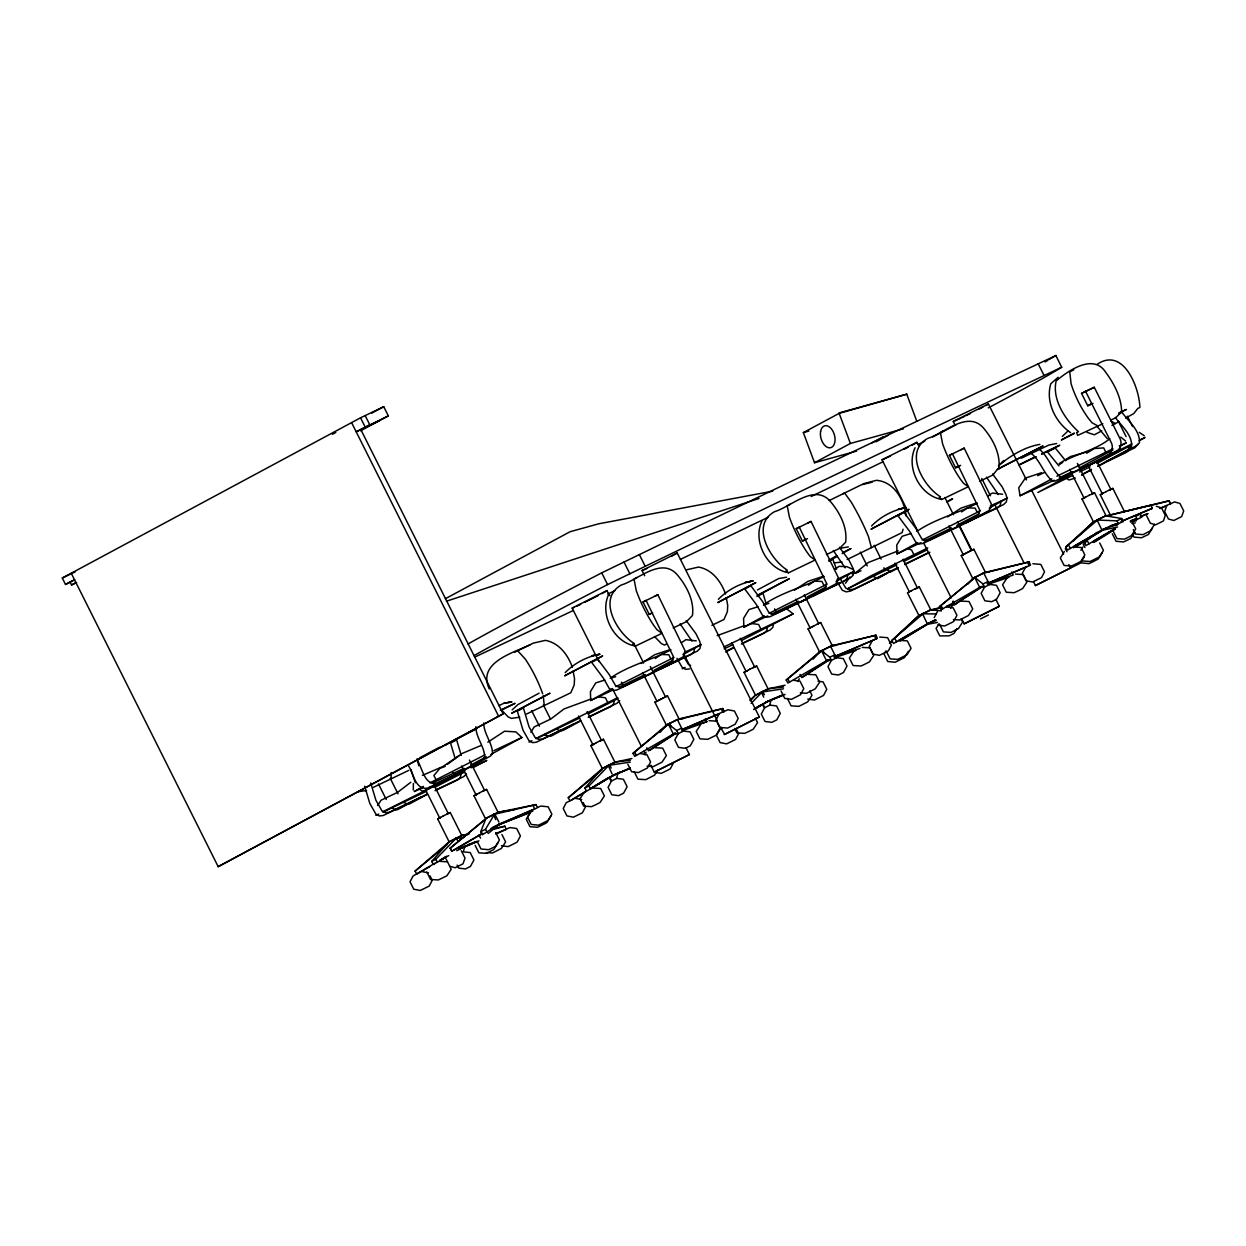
<?xml version="1.0" encoding="UTF-8"?>
<svg xmlns="http://www.w3.org/2000/svg" width="1246" height="1246" viewBox="0 0 1246 1246"><rect width="100%" height="100%" fill="white"/><g stroke="black" fill="none" stroke-linecap="round" stroke-linejoin="round"><path stroke-width="1.5" d="M391.088 778.843L391.151 772.52M544.268 705.548L543.24 695.611M413.298 789.964L413.392 783.5M1120.356 445.601L1120.247 449.167L1118.378 451.379L1095.141 462.11M1150.961 505.206L1104.937 516.155L1093.521 521.965L1082.026 499.007L1085.749 497.076M1121.291 521.529L1152.316 508.399L1150.977 505.066M461.113 773.33L460.459 777.177L457.734 779.84L435.041 790.712M614.294 700.018L613.639 703.865L610.914 706.544L588.221 717.4M694.598 647.889L693.944 651.751L691.219 654.415L616.708 690.066L612.892 690.533L609.372 688.68L603.313 678.042L591.585 662.311L597.644 659.056L609.372 674.787L615.431 685.425L618.951 687.278L622.766 686.811L654.197 671.781M767.474 626.722L766.82 630.569L764.094 633.233L741.401 644.089M773.532 623.467L772.878 627.314L770.153 629.978L742.32 643.294M847.778 574.593L847.124 578.44L844.399 581.103L769.888 616.77L766.072 617.222L762.552 615.368L756.493 604.731L744.765 589L750.824 585.745L762.552 601.475L768.611 612.113L772.131 613.966L775.947 613.515L807.377 598.469M1000.959 501.281L1000.304 505.128L997.579 507.807L923.068 543.458L919.252 543.926L915.732 542.072L909.673 531.435L897.945 515.704L904.004 512.449L915.732 528.179L921.791 538.817L925.311 540.671L929.127 540.203L960.557 525.173M998.809 468.901C1000.896 453.84 992.548 438.39 982.876 427.347C967.036 410.495 943.689 433.717 927.709 438.39C903.334 452.002 923.302 486.111 940.465 496.827L939.188 497.528L941.805 499.475L968.344 486.703L963.329 483.121L959.996 478.604A100.256 62.129 64.4 0 1 942.615 443.903L940.403 432.502L943.424 430.867M1129.561 445.725L1127.505 451.364L1125.73 452.687L1097.944 465.973L1129.608 448.872L1131.586 446.411C1132.349 434.667 1121.525 426.116 1115.279 417.457M1166.568 506.063L1164.667 511.545L1168.39 518.975L1173.794 520.517L1181.66 516.592L1183.7 510.907L1179.978 503.477L1174.573 501.936L1159.886 508.415M608.733 594.342C599.217 614.247 613.748 642.453 635.444 646.082L661.984 633.311L656.954 629.728L653.636 625.227A100.256 62.129 64.4 0 1 636.239 590.511L634.027 579.11L637.064 577.474M761.913 521.046C752.397 540.951 766.929 569.142 788.625 572.771L815.164 560.015L810.134 556.417L806.816 551.916A100.256 62.129 64.4 0 1 789.419 517.199L787.223 505.798L790.244 504.178M915.094 447.735C905.577 467.639 920.109 495.846 941.805 499.475M499.802 823.762L482.358 834.789L480.754 831.705L486.033 818.326L494.662 813.934L498.945 822.126M718.989 714.192L715.983 719.97L719.705 727.399L727.633 728.069L735.171 724.238L738.177 718.444L734.455 711.014L727.944 709.784L682.45 729.471M872.169 640.88L869.163 646.658L872.885 654.103L879.411 655.334L888.351 650.926L891.357 645.148L887.635 637.703L879.723 637.033M1025.349 567.569L1022.343 573.362L1026.065 580.792L1032.591 582.022L1041.531 577.614L1044.537 571.836L1040.815 564.407L1032.903 563.737M673.603 762.63L670.379 768.72L668.713 769.685L661.299 773.33L654.586 772.411M934.204 617.642L937.413 611.552M611.397 781.195L608.079 787.332L611.817 794.761L618.623 795.649L623.592 793.172L627.112 786.693L623.389 779.264L616.583 778.376M678.104 733.832L674.802 739.968L678.525 747.413L685.347 748.285L690.3 745.809L693.835 739.345L690.113 731.9L683.291 731.028M764.577 707.884L761.275 714.02L764.997 721.465L771.804 722.337L776.772 719.861L780.292 713.397L776.57 705.952L769.763 705.08M831.284 660.536L827.983 666.672L831.705 674.102L838.527 674.989L843.48 672.513L847.015 666.034L843.293 658.604L836.471 657.717M984.465 587.224L981.163 593.361L984.885 600.806L991.707 601.678L996.66 599.201L1000.195 592.738L996.473 585.293L989.651 584.421M1137.878 444.168L1134.826 447.797L1105.373 461.892M480.754 831.705L485.504 829.291L494.662 813.934M885.968 650.926L884.021 654.057L887.759 661.501L895.142 662.249L904.44 657.592L908.334 651.315M1064.333 551.557L1060.33 557.99L1064.068 565.435L1071.576 566.011L1077.93 562.958L1080.858 561.385L1084.861 554.937L1081.139 547.492L1073.616 546.932M531.419 810.725L527.479 817.018L531.201 824.463L538.646 825.179L547.944 820.522L551.885 814.214L548.162 806.785L540.702 806.069L537.914 807.346M939.001 623.763L936.058 628.482L939.78 635.912L949.25 635.834L954.031 633.404L956.99 628.685M1102.212 552.679L1098.271 558.971L1091.776 562.351L1088.973 563.628L1081.528 562.912M530.298 812.813L526.248 819.276L529.971 826.705L537.524 827.266L543.754 824.276L546.792 822.656L550.841 816.192M1080.874 550.265L1082.899 547.041M1084.285 556.853L1080.282 563.192L1071.015 567.849M1152.425 528.133L1148.438 534.472L1141.461 537.774L1133.953 537.088L1132.474 534.113M497.886 843.044L493.79 849.523L486.47 853.354L478.869 852.825L475.147 845.38M1154.544 524.317L1150.447 530.796L1143.127 534.612L1135.527 534.082L1133.284 529.628M377.694 805.508L381.042 800.228L397.645 792.316L410.791 782.27M530.874 732.196L534.223 726.916L550.825 719.02L563.971 708.974L591.134 698.959M1134.763 532.182L1130.714 538.537L1123.581 541.932L1116.042 541.278L1112.304 533.833M584.296 792.191L579.982 798.748L583.704 806.178L591.539 806.645L595.977 804.62L600.074 802.486L604.388 795.945L600.665 788.5L592.831 788.033M644.384 754.749L646.113 752.132M657.95 769.95L654.508 775.183L645.771 779.638L637.936 779.171L634.214 771.726M700.517 724.861L696.203 731.402L699.925 738.847L707.759 739.314L716.294 735.14L720.609 728.599L717.634 722.649M797.565 681.437L799.293 678.821M853.697 651.549L849.383 658.09L853.105 665.535L860.939 666.003L865.378 663.962L869.474 661.844L873.789 655.303L870.066 647.858L862.232 647.39M950.745 608.126L952.474 605.525M1006.877 578.253L1002.563 584.795L1006.285 592.239L1014.119 592.707L1018.558 590.666L1022.655 588.533L1026.969 581.991L1023.246 574.546L1015.412 574.079M451.815 851.345L450.195 848.137L486.797 817.921L498.104 812.376L486.594 789.419L482.95 791.163M1169.137 500.908L1170.492 504.1L1169.137 500.908L1104.906 516.42L1106.059 515.751L1094.564 492.793L1088.988 495.441M845.442 583.315L849.959 576.991M1102.819 423.733L1077.697 435.415L1076.622 432.689L1078.46 431.723C1065.268 419.575 1051.842 399.577 1056.141 380.98C1067.729 371.09 1092.103 353.911 1104.657 370.81C1113.426 382.538 1121.462 396.835 1121.618 411.819L1115.466 417.986L1110.996 419.964M1112.211 453.357L1110.342 455.569L1055.222 480.987L1052.247 481.003C1043.369 473.293 1040.41 460.397 1030.66 452.89L1038.697 448.7C1048.447 456.207 1051.406 469.103 1060.284 476.813L1063.259 476.797L1086.496 466.082M660.022 732.399L666.003 725.39M813.202 659.087L819.183 652.079M967.581 584.39L972.363 578.783M565.201 672.606C574.219 663.246 587.006 656.502 599.809 654.259L592.13 655.723L599.809 654.259M718.381 599.31C727.399 589.95 740.186 583.206 752.989 580.947L745.31 582.412L752.989 580.947M871.561 525.999C880.579 516.638 893.366 509.894 906.169 507.652L898.491 509.116L906.169 507.652M448.716 855.581L433.343 864.49L431.677 861.438L448.856 841.969L456.285 838.106L458.045 841.346M608.842 777.613L614.776 774.529L586.523 791.179L584.857 788.142L602.036 768.657L609.465 764.795L611.225 768.05M750.31 700.922L755.216 695.346L762.645 691.499L764.405 694.738M512.137 709.909L517.884 704.597L539.097 693.197M431.677 861.438L435.773 859.304L456.285 838.106M584.857 788.142L588.953 786.008L609.465 764.795M751.104 703.429L762.645 691.499M1062.324 436.396L1067.962 431.007M466.518 773.922L463.792 776.585L435.96 789.902M619.698 700.61L616.972 703.289L589.14 716.606M998.42 465.879C1009.961 455.974 1024.648 446.878 1039.896 444.401M1073.569 540.78L1092.991 522.245M1086.076 541.823L1083.272 544.471L1084.986 547.492M1001.628 462.796L1004.042 460.49L1000.585 463.714M892.229 640.506L889.488 643.061L892.183 641.846M894.955 637.936L918.146 616.163L923.753 613.203L891.84 640.46L893.553 643.481L929.205 622.86L898.553 640.553M891.84 640.46L918.068 616.24M1115.559 528.491L1086.014 545.546L1084.3 542.524L1091.387 536.06M1065.797 547.01L1092.991 522.276L1098.302 519.411L1065.797 547.01L1067.511 550.031L1103.769 529.067L1074.036 546.215M1058.134 377.258L1050.767 383.784C1045.425 402.162 1055.378 422.129 1070.563 432.642M1084.3 542.524L1097.134 532.26M429.636 866.749L416.818 874.1L415.074 871.11L449.276 841.72M586.539 790.883L569.998 800.804L568.254 797.798L602.457 768.408M749.936 700.003L755.637 695.112M447.392 844.43L415.074 871.11M602.036 769.888L568.254 797.798M674.943 733.1L634.759 756.353L633.015 753.347L666.361 725.25L679.008 718.817L667.513 695.86L654.898 702.214L666.392 725.172L669.382 723.49L671.236 726.698M828.123 659.788L787.939 683.042L786.195 680.036L819.541 651.938L822.562 650.194L824.416 653.387M939.375 606.74L975.743 576.882L939.375 606.74L941.119 609.746L981.303 586.492L978.281 588.237M633.015 753.347L669.382 723.49M786.195 680.036L822.562 650.194M450.055 848.355L485.083 819.51M488.089 833.527L499.475 824.245L491.002 828.403M447.407 764.359L461.752 753.612L480.909 745.544M1059.707 464.415L1062.776 462.282M1065.86 460.163C1080.266 452.843 1096.901 449.214 1109.828 438.717M598.952 661.626L572.163 608.11L606.818 590.666L609.901 595.728M607.3 590.542L601.88 593.61M644.665 575.73L642.064 570.559L677.217 552.99L759.344 716.995L724.689 734.439L720.733 727.648M677.217 552.99L671.781 556.059M917.492 530.594L882.043 459.821L916.698 442.377L918.925 445.71M917.196 442.252L911.76 445.32M954.997 425.011L953.268 421.553L953.969 421.07L988.405 403.984L1026.455 479.944M988.405 403.984L985.851 405.511M650.833 765.215L654.29 772.115L689.427 754.546L685.97 747.647M689.427 754.546L654.29 772.115M724.191 734.564L759.344 716.995M961.585 618.639L964.17 623.825L999.323 606.257L995.865 599.342M999.323 606.257L964.17 623.825M1033.666 582.1L1035.395 585.558L1070.532 567.989L1068.803 564.547M1070.532 567.989L1035.395 585.558M681.437 642.718L685.907 639.665L696.249 640.88M834.618 569.406L839.088 566.369L846.719 566.619L853.572 569.578M987.798 496.095L992.268 493.058L1002.609 494.257M655.209 658.527L661.174 654.493L668.791 654.742L670.8 658.9M808.389 585.215L814.354 581.197L821.971 581.446L823.98 585.604M961.569 511.919L967.535 507.885L975.166 508.134L977.16 512.293M459.135 755.637L442.766 766.586L422.41 775.37M675.41 733.707L649.82 750.217M830.116 659.383L803 676.905M983.296 586.072L956.196 603.594M641.238 663.511L654.711 654.695L670.286 649.54M794.418 590.199L807.891 581.384L823.466 576.228M947.599 516.888L961.071 508.088L976.646 502.932M850.831 548.629L842.14 553.676M1073.258 547.757L1103.738 529.441L1074.706 547.399M1092.929 542.493L1115.17 528.506L1094.081 540.826M899.316 641.005L928.504 623.561L900.5 640.787M1086.652 453.248L1094.159 448.56L1103.722 447.906L1105.7 452.08M1059.116 463.637L1070.579 456.519L1086.901 451.924M1094.268 542.197L1115.341 529.176M903.07 529.223L902.12 532.603L847.155 559.532M439.745 860.55L446.161 856.609M591.32 788.235L607.363 778.392M754.126 709.021L767.957 701.233L755.076 708.974M1051.842 357.976L1055.86 355.531L1061.717 367.243L1049.521 374.501A324.879 7.367 -26.6 0 1 988.296 407.878M486.765 817.952L485.488 818.731L473.994 795.773L479.741 792.752M476.86 794.232L475.988 794.761L461.643 766.103M443.155 815.974L450.273 812.563L461.768 835.521L449.167 841.875L437.673 818.918L443.42 815.896M440.539 817.392L439.667 817.921L425.307 789.263M485.333 790.182L486.594 789.419M448.996 813.342L450.273 812.563M664.648 697.402L665.504 696.872L650.319 666.532M666.236 696.639L667.513 695.86M631.847 758.534L614.994 762.147L602.348 768.58L590.853 745.622L596.6 742.6M578.487 715.952L592.847 744.61L593.719 744.08M600.588 740.794L601.46 740.28L587.1 711.606M602.176 740.031L603.453 739.267L614.948 762.225L613.671 762.988M833.885 656.907L877.34 638.388L875.985 635.195L832.079 645.677L819.588 651.876L808.078 628.919L818.264 623.654M819.416 623.327L820.693 622.564L832.188 645.521L830.911 646.285M752.989 667.716L756.634 665.956L768.128 688.913L755.528 695.268L744.033 672.31L749.78 669.289M746.899 670.784L746.027 671.314L731.667 642.64M753.768 667.498L754.64 666.968L740.28 638.31M755.356 666.735L756.634 665.956M948.907 525.937L963.267 554.61L973.874 549.252L985.368 572.21L972.768 578.565L961.258 555.607L971.444 550.343M972.596 550.031L973.874 549.252M766.851 689.692L768.128 688.913M1110.093 514.411L1100.249 494.74L1105.996 491.718M1103.115 493.198L1102.243 493.728L1087.898 465.07M1109.984 489.912L1110.856 489.382L1097.352 462.406M1111.572 489.148L1112.849 488.385L1124.344 511.327L1121.93 512.433M984.091 572.989L985.368 572.21M456.768 850.738L461.596 847.841L458.621 849.383M435.01 863.198L413.049 876.016L410.043 881.81L413.765 889.239L420.276 890.469L429.231 886.077L432.237 880.283L429.995 875.829M439.963 860.223L446.582 856.267M591.492 787.908L608.032 778.002M756.244 707.666L761.213 704.691M441.053 859.974L445.959 857.061M571.4 800.228L586.072 791.506M590.978 788.609L610.556 776.974M753.939 709.488L763.736 703.679M1045.082 361.947L1047.933 360.281M1049.366 359.455L1050.487 358.786M482.685 833.169L451.955 851.143L450.195 848.137M487.809 742.211L504.583 731.215L515.86 731.885L521.903 737.523L490.986 754.36M453.497 850.364L482.046 833.745M466.16 845.645L463.138 847.405L476.953 841.72M495.955 833.917L506.265 829.4L504.895 826.207L493.977 829.26M842.717 493.93L844.508 492.902L851.096 501.889A100.256 37.224 63.9 0 1 868.478 536.605L871.437 547.664M828.652 560.279L836.487 555.794M829.182 561.245L832.764 559.189L836.533 569.22M947.069 502.06L952.614 498.821L948.222 500.923M891.139 570.902L877.573 578.674L872.823 576.088M898.164 568.036L890.376 572.023L886.7 569.297M447.594 743.706L444.993 745.186L477 728.583M1019.555 464.493L1034.928 456.939M672.98 660.209L653.963 670.301M682.917 654.695L701.155 644.556L685.456 651.923M826.16 586.913L807.143 596.99M836.097 581.384L854.335 571.26L837.032 579.374M979.34 513.601L956.835 525.376M989.277 508.088L1007.516 497.948L990.212 506.063M834.337 562.865L841.969 562.039M998.949 468.48L997.423 469.321L1043.073 445.943L1002.018 466.861L997.049 469.835L992.86 475.038L979.59 481.33M604.824 680.051L595.79 682.886L590.417 691.608L590.682 700.501L612.534 688.508M615.882 686.655L674.07 657.343M758.004 606.755L748.971 609.574L743.597 618.296L743.862 627.19L764.032 616.116M769.062 613.359L827.251 584.031M911.184 533.444L902.151 536.278L896.777 544.985L897.042 553.894L917.212 542.82M922.242 540.048L980.431 510.735M850.675 548.629L842.592 552.632M423.453 786.413L414.202 791.568L422.519 787.69M1139.124 440.804L1145.043 437.471L1140.106 439.885M1092.01 494.179L1094.564 492.793M837.452 556.37L828.995 560.84M758.004 595.526L789.388 578.642L757.225 595.339M74.635 579.842L65.524 584.467L62.3 578.019L360.546 417.799L383.737 406.71L388.331 415.884L360.577 430.789M332.386 434.293L335.797 432.455M371.744 413.142L383.737 406.71M65.524 584.467L74.48 579.655M388.331 415.884L356.185 431.786L379.376 420.696M70.165 582.256L71.536 584.981L76.006 582.583M445.367 598.719L570.092 531.715L598.687 523.803L772.722 491.158M856.547 451.114L814.51 462.733L803.358 432.596L839.15 413.376L906.761 394.188L916.729 421.148M814.51 462.733L850.411 443.451L903.428 428.78M871.686 443.031L883.616 436.63M875.922 441.863L887.853 435.461M514.551 652.281L533.288 643.138L545.374 640.366C559.096 642.843 567.958 654.882 572.381 667.311M652.608 612.783L649.244 614.387L643.029 601.989L646.051 600.37L673.214 656.299L672.887 659.492L670.737 662.888L648.013 675.083M654.804 596.351L657.841 594.731L685.004 650.661L683.852 656.05L682.528 657.234L659.804 669.445M1097.196 364.284C1123.222 346.653 1139.296 387.101 1139.888 407.442L1137.738 408.486L1133.72 413.625L1125.574 418.08M807.47 538.661L802.424 541.091L796.21 528.693L799.247 527.058L826.394 583.003L825.241 588.392L823.918 589.576L801.194 601.787M807.984 523.055L811.021 521.42L838.184 577.365L837.857 580.558L835.708 583.938L812.984 596.149M649.244 614.387L652.265 612.767M960.65 465.365L955.604 467.78L949.39 455.382L952.427 453.762L979.574 509.692L979.247 512.885L977.098 516.265L954.374 528.475M961.18 449.744L964.202 448.124L991.364 504.054L991.037 507.247L988.888 510.626L966.164 522.837M802.424 541.091L805.446 539.456M955.604 467.78L958.626 466.16M419.98 757.661L439.511 747.242M71.24 573.222L218.19 866.671L503.182 713.833L360.826 429.574L369.766 424.761L365.171 415.588M503.182 713.833L218.19 866.671M757.475 589.934L778.688 578.549L786.506 577.225M756.929 596.523L762.988 593.267L766.088 603.625M429.979 782.862L485.037 754.827M449.417 777.66L425.166 790.68L422.098 790.93L419.061 788.936M458.419 772.832L482.654 759.795L484.632 757.35C484.725 746.634 475.863 737.834 475.894 726.714M1111.93 425.416L1118.752 421.74M420.712 797.206L397.863 809.479L396.166 809.916L391.244 807.782M427.503 794.247L409.654 803.841L407.94 804.277L403.034 802.144M573.892 723.91L551.044 736.168L547.134 736.043L544.424 734.47M580.683 720.936L562.834 730.53L558.924 730.405L556.214 728.832M725.748 652.001L733.863 647.64M1070.267 474.835L1037.84 492.497L1072.65 475.411M1130.792 445.367L1096.792 463.465M1075.345 478.028L1069.052 480.006L1066.015 478.012M1081.793 474.57L1091.449 469.368M1081.606 475.131L1091.294 469.913M1097.757 466.44L1104.221 462.967M1113.223 458.139L1137.473 445.118L1139.436 442.657C1140.168 430.259 1128.44 421.491 1121.992 412.301L1118.846 413.797M1079.114 468.029L1112.865 449.993M1119.624 446.395L1126.368 442.782L1119.282 445.881M358.132 791.693L366.573 790.525M666.252 644.151L664.492 645.085L661.299 643.543L654.539 636.535M610.571 677.949C629.23 665.177 651.16 660.349 670.987 649.805M763.751 604.653C782.41 591.881 804.34 587.037 824.167 576.493M486.345 756.82L470.614 765.137M916.947 531.341C935.59 518.57 957.52 513.726 977.347 503.182M1041.578 472.686L1025.349 478.137L1018.761 487.731L1020.053 495.752L1051.873 478.885M1056.888 476.221L1112.958 448.731M1079.628 469.882L1131.882 443.903M919.081 615.804L907.462 592.769L911.636 590.62M915.966 588.735L919.314 586.959L930.824 609.917L918.972 615.711M468.808 732.305L476.502 728.412M1101.713 430.898L1094.331 434.792L1087.042 432.378M382.569 811.878L464.602 770.9M535.749 738.567L617.782 697.589M979.278 408.984L982.985 407.053M1073.787 369.797L1069.769 371.884L1071.077 383.721A100.256 81.909 65.2 0 0 1088.459 418.422L1092.072 422.799L1097.928 426.007M1092.976 403.361L1087.742 405.775L1081.544 393.378L1094.268 387.272L1120.341 439.34C1121.883 443.202 1120.948 448.311 1117.241 450.585L1087.088 466.3M1094.268 387.272L1081.544 393.378M1087.742 405.775L1091.761 403.688M1074.223 433.063L1061.296 439.994L1074.41 433.468M464.727 771.944L435.212 787.083M473.215 767.52L486.812 760.434L471.128 767.801M617.907 698.632L588.392 713.771M786.397 608.671L793.172 613.826L741.572 640.46M1078.382 470.318L1108.535 454.603C1112.226 452.329 1113.176 447.221 1111.634 443.358L1085.562 391.291M932.771 436.957L947.505 429.309A324.879 7.367 -26.6 0 0 955.994 424.87M705.407 718.568L706.84 721.714L681.733 730.904M918.115 444.526L924.828 441.068M813.825 625.897L810.087 627.906L795.727 599.248M598.173 595.541L584.795 602.285M903.786 449.432L908.054 447.252M492.902 827.266L532.291 809.947M569.998 800.804L566.229 802.72L563.223 808.498L566.946 815.943L573.456 817.174L582.412 812.766L585.418 806.987L583.175 802.517M721.917 728.131L719.409 729.408L716.403 735.202L720.126 742.632L726.636 743.862L735.592 739.454L738.598 733.676L736.355 729.221M935.341 620.056L926.65 624.464L937.413 622.455M1084.565 497.621L1089.3 495.223M910.826 590.978L915.685 588.548M926.385 550.218L903.521 561.541M668.354 724.019L677.341 719.534L683.182 731.2L678.213 733.676L673.292 733.956L668.354 724.019L676.671 730.561L678.213 733.676M821.535 650.724L830.521 646.238L836.362 657.888L831.394 660.364L826.472 660.645L821.535 650.724L829.852 657.265L831.394 660.364M974.715 577.412L983.701 572.926L989.542 584.576L984.574 587.068L979.652 587.333L974.715 577.412L983.032 583.953L984.574 587.068M676.671 730.561L681.64 728.085M829.852 657.265L834.82 654.789M983.032 583.953L988 581.477M458.793 849.538L464.789 846.548L463.278 851.843L470.209 852.56L473.932 860.005L470.412 866.468L465.443 868.945L458.637 868.073L457.142 865.098M611.506 781.024L616.459 778.548L617.969 773.252L608.983 777.738L611.506 781.024L609.948 777.94M764.686 707.712L769.639 705.236L771.149 699.941L762.163 704.426L764.686 707.712L763.128 704.629M980.54 618.904L988.405 614.994M965.899 415.728L970.432 413.47M663.853 697.62L656.907 701.218L642.547 672.56M479.492 792.814L484.18 790.509M596.336 742.678L603.453 739.267M1105.732 491.781L1112.849 488.385M749.516 669.367L754.219 667.046M1079.612 471.985L1090.048 466.861M1097.119 520.018L1105.654 515.828L1121.712 518.538L1123.191 521.669L1101.869 530.033L1097.119 520.018L1116.992 520.859L1121.712 518.538M1101.869 530.033L1106.993 527.51M829.26 500.518L861.22 484.881L872.2 482.14M898.21 550.872L868.322 562.491L855.068 573.253L858.463 572.07M723.957 646.939L793.172 613.826M927.772 547.913L870.471 576.104L847.732 588.719L896.84 564.827M897.945 567.584L854.117 589.031L849.725 589.81L845.832 588.159L840.411 579.063M905.017 564.111L928.488 552.632M887.557 572.958L850.551 591.071L846.143 591.866L842.249 590.215L836.829 581.119M904.674 564.594L929.905 552.243M936.244 620.492L927.273 623.841L922.554 613.811L930.933 609.699L941.4 610.914M1137.209 519.395L1141.881 517.106L1140.402 513.975L1135.729 516.265L1137.209 519.395L1130.434 521.887M927.273 623.841L935.653 619.729M961.71 417.768L964.497 416.413M468.029 643.98A365.436 8.286 -26.6 0 1 601.725 572.849L643.668 552.523A1975.331 44.809 -26.6 0 1 1022.639 371.168L1055.86 355.531M473.901 655.692A365.436 8.286 -26.6 0 1 607.581 584.576L649.54 564.236A1975.331 44.809 -26.6 0 1 1028.511 382.88L1061.717 367.243M501.764 710.018L515.065 703.32L500.285 710.204M645.241 674.507L619.62 686.811M798.421 601.211L771.118 614.325M951.601 527.899L924.298 541.013M426.49 791.288L383.457 811.862M579.67 717.992L536.637 738.551M724.128 648.901L732.85 644.68M62.3 578.019L75.367 571.774M71.536 584.981L76.598 582.567M530.266 644.758C513.025 652.935 476.969 662.514 489.289 688.976M643.029 601.989L657.841 594.731M796.21 528.693L811.021 521.42M949.39 455.382L964.202 448.124M498.805 705.688L503.96 703.227L511.717 701.919L508.461 702.464M1021.424 458.185L1048.914 445.024L1056.639 443.545M1118.768 412.893L1126.415 409.436L1119.531 412.987M673.229 627.937L686.499 621.645L692.449 615.508C694.536 600.447 686.188 584.997 676.516 573.97C660.66 557.102 637.329 580.325 621.349 584.997C596.974 598.61 616.941 632.734 634.105 643.434L632.828 644.135L635.444 646.082M826.41 554.626L839.679 548.333L845.629 542.212C847.716 527.136 839.368 511.701 829.696 500.658C813.856 483.791 790.509 507.029 774.529 511.685C750.154 525.298 770.121 559.423 787.285 570.138L786.008 570.839L788.625 572.771M1041.796 453.653L1059.754 445.258L1041.547 454.276M1019.212 464.976L1036.392 456.752M373.411 787.301L408.766 770.386M526.591 714.005L570.808 692.776L574.204 684.973L574.531 678.618L573.098 671.08M711.902 625.321L723.988 619.48L727.384 611.677L727.711 605.322L726.278 597.784M744.314 625.648L717.151 635.662M767.754 615.929L743.862 627.19M920.934 542.633L897.042 553.894M665.862 666.189L697.277 651.16L700.003 648.496L700.657 644.634L699.504 640.865L695.782 633.435L686.188 620.57M819.043 592.894L850.457 577.848L853.183 575.185L853.837 571.338L852.685 567.569L848.962 560.124L839.368 547.259M972.223 519.582L1003.637 504.552L1006.363 501.873L1007.017 498.026L1005.865 494.257L1002.142 486.828L992.548 473.947M1072.354 471.627L1059.287 477.825M466.362 769.016L436.894 783.111C424.061 785.961 422.378 766.944 416.803 759.733M457.266 773.906L427.814 788.002C414.965 790.852 413.298 771.835 407.722 764.623M427.316 794.045L389.282 812.252L385.466 812.703L381.946 810.85L375.887 800.212L370.732 782.955M580.496 720.733L542.462 738.94L538.646 739.408L535.126 737.554L529.067 726.916L523.398 707.93L517.339 711.186L523.009 730.172L529.067 740.809L532.572 742.663L536.403 742.195L567.818 727.166M726.948 650.661L733.692 647.437M414.638 800.462L383.223 815.507L379.391 815.959L375.887 814.105L369.828 803.468L364.673 786.21M612.035 773.844L608.219 765.418L615.337 762.007L630.32 760.325M675.628 733.037L648.512 750.84L646.845 747.802M763.689 697.168L761.399 692.106L768.517 688.711L783.5 687.029M828.808 659.726L801.692 677.528L800.025 674.507M981.988 586.43L954.872 604.232L953.206 601.195M466.72 845.427L459.603 848.822L478.962 840.832M619.901 772.115L612.783 775.526L630.383 768.252M773.081 698.819L765.963 702.214L783.563 694.957M960.51 418.345L953.268 421.553M890.485 456.036L882.043 459.821M577.023 606.039L580.605 604.326M611.21 690.845L590.682 700.501M914.969 588.969L919.314 586.959M474.757 657.094L524.644 633.544A1975.331 44.809 -26.6 0 0 573.285 610.478M1054.256 480.193L1020.053 495.752M493.805 750.699L521.903 737.523M432.471 783.064L464.042 768.361M646.923 568.488L642.064 570.559M1037.653 475.629L1044.631 472.421M682.216 668.791L685.129 667.451M529.036 742.086L531.949 740.763M375.856 815.398L378.768 814.059M495.706 819.603L493.494 814.51L498.571 812.19L536.076 804.573L537.462 807.751L497.933 824.681M493.494 814.51L536.076 804.573M961.258 555.607L963.688 554.517M1109.205 490.13L1110.856 489.382M1100.249 494.74L1102.663 493.634M817.033 624.308L820.693 622.564M808.078 628.919L810.507 627.828M654.898 702.214L657.327 701.124M744.033 672.31L747.678 670.566M473.994 795.773L476.424 794.683M599.809 741.012L601.46 740.28M592.847 744.61L594.498 743.862M590.853 745.622L593.267 744.532M446.613 814.323L448.28 813.576L433.92 784.918M437.673 818.918L440.087 817.828M574.313 607.285L572.163 608.11M987.066 583.611L1030.52 565.092L1029.165 561.899L985.259 572.381M989.589 582.583L1026.969 566.619M836.409 655.894L875.564 639.151M683.229 729.19L718.817 713.989M1110.949 525.905L1116.12 523.725M1130.807 520.89L1135.994 518.71M1141.165 516.514L1148.064 513.601M1160.151 508.493L1167.05 505.565M1121.307 521.295L1152.332 508.259M1140.168 516.701L1147.332 513.679M769.498 700.797L785.042 694.396M630.133 768.424L616.318 774.093L629.806 768.112M772.52 699.037L783.781 694.489M467.904 844.944L476.626 841.408M495.799 833.636L509.972 827.578L516.685 828.497L520.423 835.941L517.199 842.031L515.533 842.997L508.119 846.626L501.39 845.707M468.512 844.71L475.645 841.813M982.72 573.394L1029.165 561.899M829.54 646.705L875.985 635.195M721.403 709.067L722.805 708.507L724.16 711.7L722.773 712.26L721.403 709.067L676.36 720.001M529.83 812.703L497.559 825.226L532.93 811.021M445.274 766.337L439.822 768.424L433.873 775.526L436.038 779.607M1091.808 494.07L1092.571 493.774L1077.385 463.434M1084.768 497.73L1084.004 498.026L1069.66 469.368M1082.026 499.007L1083.148 498.587M852.217 573.83L861.033 570.824M988.094 584.296L1009.104 577.225M834.913 657.592L855.924 650.537M1130.387 520.921L1136.959 518.741M446.489 601.195L758.985 498.478M1110.42 525.843L1115.886 524.052M763.424 605.042L768.86 603.344M610.244 678.354L615.68 676.656M990.259 582.194L1013.2 575.107L1011.768 571.961M837.078 655.505L860.02 648.403M683.898 728.801L706.84 721.714M906.761 394.188L839.01 412.956L850.411 443.451M803.358 432.596L808.856 431.085M863.011 483.853L876.421 480.317C894.161 481.719 904.285 500.098 906.231 516.109M841.019 548.069L848.37 546.932M931.619 610.057L940.839 607.814M948.222 606.023L955.589 604.232M1123.3 511.763L1169.293 500.705M930.264 610.01L941.275 607.378M946.789 606.054L955.962 603.858M678.883 718.989L722.805 708.507M686.468 569.827L698.554 567.07C712.276 569.531 721.138 581.571 725.561 593.999M1117.553 526.98L1101.838 530.375L1110.404 526.014L1117.195 525.189M768.175 688.851L785.027 685.222M461.814 835.459L469.306 833.854M493.665 828.621L504.895 826.207M1131.913 523.6L1135.324 522.884M503.96 703.227L511.717 701.919M498.602 812.127L513.944 809.775M761.399 692.106L783.485 688.804M608.219 765.418L630.305 762.116M464.244 837.343L455.039 838.729L462.157 835.318L467.78 834.68M689.583 668.9L685.767 669.351L682.247 667.498L676.936 658.355M1130.496 521.498L1136.259 520.875M429.948 787.176L433.032 786.927L490.503 756.042L492.482 753.581C492.591 742.881 483.713 734.065 483.744 722.96M519.753 717.213L511.312 718.381L508.119 716.855L501.359 709.831M985.664 572.132L989.402 572.101M832.484 645.444L836.222 645.412M679.304 718.74L683.042 718.724M922.554 613.811L936.042 613.935M709.052 720.686L716.886 721.169M439.651 861.344L447.485 861.811M961.211 601.055L969.03 601.538L972.768 608.967L968.453 615.508L959.716 619.963L953.455 619.589M808.031 674.366L815.85 674.834L819.588 682.278L815.273 688.82L806.536 693.274L800.275 692.901M654.851 747.662L662.67 748.145L666.392 755.574L662.078 762.116L653.356 766.586L647.095 766.197M486.329 852.56L492.591 852.949L501.328 848.479L505.642 841.953L501.904 834.509M899.737 640.351L907.337 640.88L911.06 648.325L906.963 654.804L897.743 659.383L890.127 658.854L886.404 651.424M1082.572 560.949L1090.141 561.494L1099.393 556.884L1103.442 550.42L1099.72 542.976M751.213 623.483L758.612 624.464L760.854 629.121M598.033 696.779L605.431 697.776L607.674 702.417M946.493 606.958L953.221 607.877L956.944 615.322L953.735 621.411L952.069 622.377L944.655 626.006L937.927 625.087M818.015 681.204L823.061 681.889L826.783 689.318L823.559 695.424L814.479 700.018L807.766 699.099M793.313 680.254L800.041 681.173L803.763 688.617L800.555 694.707L791.475 699.317L784.746 698.399L781.024 690.954M640.133 753.565L646.861 754.484L650.583 761.929L647.375 768.019L638.295 772.613L631.566 771.695L627.844 764.265M575.169 798.312L581.68 799.543M421.989 871.624L428.499 872.854M449.713 866.219L455.117 867.761L462.982 863.836L465.023 858.151L461.285 850.707M1156.257 506.281L1161.537 507.885L1165.259 515.33L1163.484 520.89L1155.618 524.831L1150.338 523.227L1146.616 515.782M908.396 548.77L911.62 550.062L913.894 554.704M690.642 665.489L688.306 664.243L683.743 656.58M1111.011 421.039L1115.341 423.578M1139.249 432.331L1144.311 435.789M917.368 587.832L903.085 559.22M909.346 591.85L895.002 563.176M1120.808 437.097L1125.636 441.084M517.588 650.661L525.298 659.087A100.256 62.129 64.4 0 1 542.695 693.804M1096.885 426.179L1107.289 438.67M1065.642 460.771L1055.331 448.108L1047.465 451.862L1058.944 465.942M986.489 477.202L998.311 494.537M833.309 550.514L845.131 567.849M680.129 623.825L691.951 641.145M941.057 605.774L942.786 608.764M787.861 679.07L789.606 682.076M634.681 752.382L636.426 755.388M1065.252 548.723L1066.965 551.729M1068.725 545.437L1070.439 548.458M1087.337 540.904L1089.035 543.926M894.971 638.777L896.684 641.799M588.953 786.008L590.62 789.045M435.773 859.304L437.439 862.357M478.947 835.069L480.567 838.137M485.504 829.291L487.124 832.359M988.639 582.848L989.542 584.576M835.459 656.159L836.362 657.888M774.591 608.858L776.18 611.895M682.278 729.455L683.182 731.2M621.411 682.154L623 685.207M883.866 567.755L885.267 570.497M1127.396 416.226L1132.583 426.568M1118.316 421.101L1126.088 436.63M1131.975 521.498L1135.713 528.943L1131.664 535.406L1129.203 536.839L1124.499 539.16L1116.93 538.599L1113.208 531.17M1038.214 363.832L1044.086 375.544M1031.641 490.301L1063.617 554.19M981.801 478.526L990.445 495.783M994.76 504.428L1024.15 563.114M957.52 521.607L971.864 550.265M944.857 497.497L953.502 514.754M958.688 525.111L970.79 549.284M923.535 542.68L951.212 597.924M952.941 601.382L954.67 604.824M961.149 619.028L962.644 622.019L958.501 628.514L951.041 632.407L943.393 631.893L939.671 624.448M874.178 545.312L881.093 559.111M860.301 552.103L867.216 565.902M804.34 594.903L818.684 623.576M809.76 690.876L812.003 695.33L807.688 701.872L798.951 706.342L791.117 705.859L787.394 698.414M755.341 718.179L757.568 722.633L753.254 729.175L749.158 731.309L744.719 733.349L736.884 732.882L734.657 728.412M639.354 554.61L645.226 566.338M683.556 653.418L717.275 720.749M623.997 562.055L629.869 573.767M601.725 572.849L607.581 584.576M634.105 644.057L643.606 663.059M612.783 689.256L641.316 746.214M643.917 751.4L645.646 754.858M543.412 705.002L550.327 718.786M531.637 710.641L539.409 726.153M360.546 417.799L365.14 426.989M351.59 422.612L498.54 716.061M469.415 760.076L484.601 790.416M495.721 832.593L499.459 840.038L495.456 846.361L490.706 848.791L488.494 849.679L480.987 848.993L477.265 841.548M415.37 782.737L410.962 769.53M445.99 858.79L451.208 869.241L446.893 875.782L438.358 879.956L430.524 879.489L426.802 872.044M390.232 778.298L398.004 793.827M378.457 783.936L386.229 799.465M452.999 772.629L454.494 775.728M1116.992 520.859L1118.487 523.99M533.272 805.851L534.659 809.043M1027.763 562.46L1029.134 565.653M874.583 635.772L875.954 638.964M461.269 755.419L456.628 739.875L450.569 743.13L455.211 758.674M417.083 758.767L418.827 765.76M883.367 461.581A1975.331 44.809 -26.6 0 1 811.146 496.515M768.346 517.152A1975.331 44.809 -26.6 0 1 680.425 559.376M614.792 590.729A1975.331 44.809 -26.6 0 1 607.799 594.062M565.357 675.41L564.64 675.846L602.69 655.91L565.357 675.41M549.798 693.306L511.763 713.242L549.798 693.306M718.537 602.098L717.821 602.55L755.87 582.614L718.537 602.098M871.717 528.802L871.001 529.239L909.05 509.303L871.717 528.802M820.569 431.614A11.354 6.931 74.5 0 0 829.898 447.828A11.354 6.931 74.5 0 0 832.702 430.789A11.354 6.931 74.5 0 0 820.569 431.614"/></g></svg>
